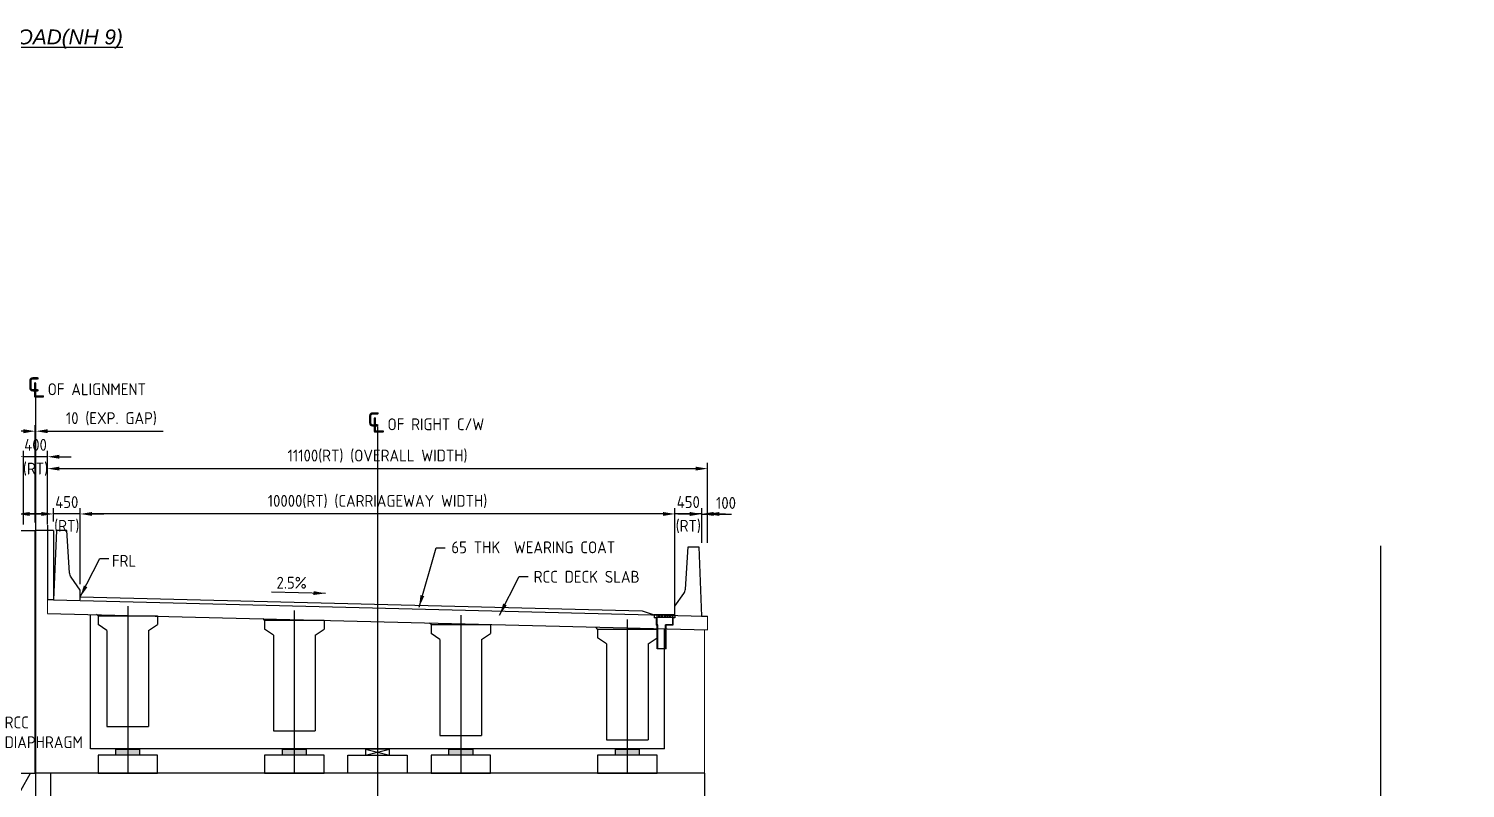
# Model space of a CAD drawing. Header units: millimetres. Extents: x 207528 to 778454, y -364692 to 101323.
# Drawn here: x 529967 to 554123, y -57564 to -44779 of the extents above; entities that cross this region are included whole.
import ezdxf

# ---------------------------------------------------------------- set-up
doc = ezdxf.new("R2010")
doc.units = ezdxf.units.MM
doc.linetypes.add('CENTER', pattern=[2, 1.25, -0.25, 0.25, -0.25])
doc.linetypes.add('DASHED2', pattern=[0.375, 0.25, -0.125])
for name, color, linetype in [('CEN', 181, 'CENTER'), ('Dim', 253, 'Continuous'), ('hatch', 253, 'Continuous'), ('NGL', 7, 'DASHED2'), ('Proposed ROW', 241, 'MNEW'), ('Structure Main', 3, 'Continuous'), ('Structure Outer', 7, 'Continuous')]:
    doc.layers.add(name, color=color, linetype=linetype)
for name, color, linetype, lineweight in [('STRUCTURAL', 7, 'Continuous', 0), ('Structure', 7, 'Continuous', 30), ('Text large', 7, 'Continuous', 40), ('Text small', 1, 'Continuous', 20)]:
    doc.layers.add(name, color=color, linetype=linetype, lineweight=lineweight)
doc.styles.add('isocp 100', font='isocp.shx', dxfattribs={"height": 200})
doc.styles.get("Standard").update_dxf_attribs({"font": 'arial.ttf'})
doc.linetypes.add('MNEW', pattern='A,26.152623,-1.048632,["PROW",Standard,S=1.75,R=0,X=0,Y=-0.975095],-7.693777,26.152623', length=61.047655)
doc.dimstyles.new('NH30A_100', dxfattribs={"dimscale": 100, "dimtxt": 2, "dimasz": 2, "dimexe": 1, "dimexo": 1, "dimgap": 1, "dimtad": 1, "dimdec": 0, "dimdsep": 46, "dimtxsty": 'isocp 100', "dimcen": 0.5, "dimclrd": 47, "dimclre": 47, "dimclrt": 1, "dimadec": 0, "dimazin": 0, "dimtfac": 1, "dimtdec": 0, "dimtmove": 0, "dimatfit": 3, "dimfxl": 1, "dimtolj": 1, "dimtzin": 0, "dimarcsym": 0})

# ---------------------------------------------------------------- blocks, each defined once
blk = doc.blocks.new('*D826')
at = {"layer": 'Defpoints', "color": 0, "transparency": 16777216}
for p in [(529782, -52946), (529782, -53173), (529333, -54204)]:
    blk.add_point(p, dxfattribs=at)
at = {"layer": 'Text large', "color": 47, "lineweight": -2, "transparency": 16777216}
for p, q in [((529333, -54104), (529333, -52846)), ((529782, -53073), (529782, -52846)), ((529133, -52946), (528933, -52946)), ((529333, -52946), (529782, -52946)), ((529982, -52946), (530182, -52946))]:
    blk.add_line(p, q, dxfattribs=at)
at = {"layer": 'Text large', "color": 47, "transparency": 16777216}
for points in [[(529133, -52913), (529133, -52979), (529333, -52946)], [(529982, -52913), (529982, -52979), (529782, -52946)]]:
    blk.add_solid(points, dxfattribs=at)
at = {"layer": 'Text large', "color": 1, "transparency": 16777216, "char_height": 200, "attachment_point": 5, "style": 'isocp 100'}
for s, insert in [('\\A1;450', (529557, -52746)), ('\\A1;(RT)', (529557, -53156))]:
    blk.add_mtext(s, dxfattribs=dict(at, insert=insert))
blk = doc.blocks.new('*D842')
at = {"layer": 'Defpoints', "color": 0, "transparency": 16777216}
for p in [(529882, -51983), (529882, -53224), (530282, -53224)]:
    blk.add_point(p, dxfattribs=at)
at = {"layer": 'Text large', "color": 47, "lineweight": -2, "transparency": 16777216}
for p, q in [((529882, -53124), (529882, -51883)), ((530282, -53124), (530282, -51883)), ((529682, -51983), (529482, -51983)), ((530282, -51983), (529882, -51983)), ((530482, -51983), (530682, -51983))]:
    blk.add_line(p, q, dxfattribs=at)
at = {"layer": 'Text large', "color": 47, "transparency": 16777216}
for points in [[(529682, -51950), (529682, -52016), (529882, -51983)], [(530482, -51950), (530482, -52016), (530282, -51983)]]:
    blk.add_solid(points, dxfattribs=at)
at = {"layer": 'Text large', "color": 1, "transparency": 16777216, "char_height": 200, "attachment_point": 5, "style": 'isocp 100'}
for s, insert in [('\\A1;400', (530082, -51783)), ('\\A1;(RT)', (530082, -52193))]:
    blk.add_mtext(s, dxfattribs=dict(at, insert=insert))
blk = doc.blocks.new('*D843')
at = {"layer": 'Defpoints', "color": 0, "transparency": 16777216}
for p in [(530087, -51553), (530077, -53189), (530087, -53189)]:
    blk.add_point(p, dxfattribs=at)
at = {"layer": 'Text small', "color": 47, "lineweight": -2, "transparency": 16777216}
for p, q in [((529877, -51553), (529677, -51553)), ((530077, -53089), (530077, -51453)), ((530077, -51553), (530087, -51553)), ((530087, -53089), (530087, -51453)), ((530287, -51553), (532227, -51553))]:
    blk.add_line(p, q, dxfattribs=at)
at = {"layer": 'Text small', "color": 47, "transparency": 16777216}
for points in [[(529877, -51520), (529877, -51587), (530077, -51553)], [(530287, -51520), (530287, -51587), (530087, -51553)]]:
    blk.add_solid(points, dxfattribs=at)
at = {"layer": 'Text small', "color": 1, "transparency": 16777216, "insert": (531357, -51343), "char_height": 200, "width": 159266.94, "attachment_point": 5, "style": 'isocp 100'}
blk.add_mtext('\\A1;10 (EXP. GAP)', dxfattribs=at)
blk = doc.blocks.new('*D844')
at = {"layer": 'Defpoints', "color": 0, "transparency": 16777216}
for p in [(541382, -52183), (530282, -53189), (541382, -53533)]:
    blk.add_point(p, dxfattribs=at)
at = {"layer": 'Text small', "color": 47, "lineweight": -2, "transparency": 16777216}
for p, q in [((530282, -53089), (530282, -52083)), ((541382, -53433), (541382, -52083)), ((530482, -52183), (541182, -52183))]:
    blk.add_line(p, q, dxfattribs=at)
at = {"layer": 'Text small', "color": 47, "transparency": 16777216}
for points in [[(530482, -52150), (530482, -52216), (530282, -52183)], [(541182, -52150), (541182, -52216), (541382, -52183)]]:
    blk.add_solid(points, dxfattribs=at)
at = {"layer": 'Text small', "color": 1, "transparency": 16777216, "insert": (535832, -51973), "char_height": 200, "attachment_point": 5, "style": 'isocp 100'}
blk.add_mtext('\\A1;11100(RT) (OVERALL WIDTH)', dxfattribs=at)
blk = doc.blocks.new('*D845')
at = {"layer": 'Defpoints', "color": 0, "transparency": 16777216}
for p in [(530832, -52946), (530832, -54229), (540833, -54623)]:
    blk.add_point(p, dxfattribs=at)
at = {"layer": 'Text small', "color": 47, "lineweight": -2, "transparency": 16777216}
for p, q in [((530832, -54129), (530832, -52846)), ((540833, -54523), (540833, -52846)), ((540633, -52946), (531032, -52946))]:
    blk.add_line(p, q, dxfattribs=at)
at = {"layer": 'Text small', "color": 47, "transparency": 16777216}
for points in [[(531032, -52913), (531032, -52979), (530832, -52946)], [(540633, -52913), (540633, -52979), (540833, -52946)]]:
    blk.add_solid(points, dxfattribs=at)
at = {"layer": 'Text small', "color": 1, "transparency": 16777216, "insert": (535832, -52736), "char_height": 200, "attachment_point": 5, "style": 'isocp 100'}
blk.add_mtext('\\A1;10000(RT) (CARRIAGEWAY WIDTH)', dxfattribs=at)
blk = doc.blocks.new('HFHGHFGH')
at = {"color": 1}
for p, q in [((151681, 917410), (152030, 917410)), ((151681, 917396), (151681, 917359)), ((151681, 917396), (151715, 917396)), ((151681, 917359), (151715, 917359)), ((151715, 917410), (151715, 917396)), ((151715, 917359), (151715, 917234)), ((151715, 917234), (151829, 917234)), ((151723, 917410), (151723, 917242)), ((151723, 917367), (151987, 917367)), ((151723, 917242), (151810, 917242)), ((151754, 917410), (151754, 917376)), ((151754, 917376), (151770, 917376)), ((151770, 917410), (151770, 917376)), ((151801, 917410), (151801, 917376)), ((151801, 917376), (151817, 917376)), ((151810, 917242), (151837, 917242)), ((151817, 917410), (151817, 917376)), ((151829, 916840), (151829, 917234)), ((151837, 916840), (151837, 917242)), ((151847, 917410), (151847, 917376)), ((151847, 917376), (151863, 917376)), ((151863, 917410), (151863, 917376)), ((151894, 917410), (151894, 917376)), ((151894, 917376), (151910, 917376)), ((151910, 917410), (151910, 917376)), ((151941, 917410), (151941, 917376)), ((151941, 917376), (151957, 917376)), ((151957, 917410), (151957, 917376)), ((151970, 916840), (151970, 917242)), ((151970, 917242), (151987, 917242)), ((151978, 917234), (151995, 917234)), ((151978, 916840), (151978, 917234)), ((151987, 917410), (151987, 917242)), ((151995, 917359), (151995, 917234)), ((151995, 917359), (152030, 917359)), ((152030, 917410), (152030, 917359)), ((151829, 916840), (151978, 916840))]:
    blk.add_line(p, q, dxfattribs=at)
blk = doc.blocks.new('GRD')
at = {"layer": 'Structure'}
for p, q in [((112852, 216703), (111852, 216703)), ((111852, 216703), (111852, 216553)), ((112852, 216703), (112878, 216729)), ((112852, 216703), (112852, 216553)), ((112002, 216453), (111852, 216553)), ((112002, 216453), (112002, 214838)), ((112702, 216453), (112852, 216553)), ((112702, 216453), (112702, 214838)), ((112702, 214838), (112002, 214838))]:
    blk.add_line(p, q, dxfattribs=at)
blk = doc.blocks.new('*D839')
at = {"layer": 'Defpoints', "color": 0, "transparency": 16777216}
for p in [(530382, -52946), (530382, -53173), (530832, -54204)]:
    blk.add_point(p, dxfattribs=at)
at = {"layer": 'Text large', "color": 47, "lineweight": -2, "transparency": 16777216}
for p, q in [((530382, -53073), (530382, -52846)), ((530832, -54104), (530832, -52846)), ((530182, -52946), (529982, -52946)), ((530832, -52946), (530382, -52946)), ((531032, -52946), (531232, -52946))]:
    blk.add_line(p, q, dxfattribs=at)
at = {"layer": 'Text large', "color": 47, "transparency": 16777216}
for points in [[(530182, -52913), (530182, -52979), (530382, -52946)], [(531032, -52913), (531032, -52979), (530832, -52946)]]:
    blk.add_solid(points, dxfattribs=at)
at = {"layer": 'Text large', "color": 1, "transparency": 16777216, "char_height": 200, "attachment_point": 5, "style": 'isocp 100'}
for s, insert in [('\\A1;450', (530607, -52746)), ('\\A1;(RT)', (530607, -53156))]:
    blk.add_mtext(s, dxfattribs=dict(at, insert=insert))
blk = doc.blocks.new('*D840')
at = {"layer": 'Defpoints', "color": 0, "transparency": 16777216}
for p in [(540833, -52946), (541283, -53533), (540833, -53684)]:
    blk.add_point(p, dxfattribs=at)
at = {"layer": 'Text large', "color": 47, "lineweight": -2, "transparency": 16777216}
for p, q in [((540833, -53584), (540833, -52846)), ((541283, -53433), (541283, -52846)), ((540633, -52946), (540433, -52946)), ((541283, -52946), (540833, -52946)), ((541483, -52946), (541683, -52946))]:
    blk.add_line(p, q, dxfattribs=at)
at = {"layer": 'Text large', "color": 47, "transparency": 16777216}
for points in [[(540633, -52913), (540633, -52979), (540833, -52946)], [(541483, -52913), (541483, -52979), (541283, -52946)]]:
    blk.add_solid(points, dxfattribs=at)
at = {"layer": 'Text large', "color": 1, "transparency": 16777216, "char_height": 200, "attachment_point": 5, "style": 'isocp 100'}
for s, insert in [('\\A1;450', (541058, -52746)), ('\\A1;(RT)', (541058, -53156))]:
    blk.add_mtext(s, dxfattribs=dict(at, insert=insert))
blk = doc.blocks.new('*D841')
at = {"layer": 'Defpoints', "color": 0, "transparency": 16777216}
for p in [(541382, -52947), (541283, -53501), (541382, -53501)]:
    blk.add_point(p, dxfattribs=at)
at = {"layer": 'Text large', "color": 47, "lineweight": -2, "transparency": 16777216}
for p, q in [((541283, -53401), (541283, -52847)), ((541382, -53401), (541382, -52847)), ((541083, -52947), (540883, -52947)), ((541283, -52947), (541382, -52947)), ((541582, -52947), (541782, -52947))]:
    blk.add_line(p, q, dxfattribs=at)
at = {"layer": 'Text large', "color": 47, "transparency": 16777216}
for points in [[(541083, -52913), (541083, -52980), (541283, -52947)], [(541582, -52913), (541582, -52980), (541382, -52947)]]:
    blk.add_solid(points, dxfattribs=at)
at = {"layer": 'Text large', "color": 1, "transparency": 16777216, "insert": (541406, -52761), "char_height": 200, "attachment_point": 5, "style": 'isocp 100'}
blk.add_mtext('\\A1;     100', dxfattribs=at)

msp = doc.modelspace()

# ---------------------------------------------------------------- hatches: boundary and pattern name
at = {"layer": 'hatch'}
for points in [[(531432.4, -56906), (531832.4, -56906), (531832.4, -57006), (531432.4, -57006)], [(534232.4, -56906), (534632.4, -56906), (534632.4, -57006), (534232.4, -57006)], [(537032.4, -56906), (537432.4, -56906), (537432.4, -57006), (537032.4, -57006)], [(539832.4, -56906), (540232.4, -56906), (540232.4, -57006), (539832.4, -57006)]]:
    msp.add_hatch(color=256, dxfattribs=at).paths.add_polyline_path(points)
at = {"layer": 'hatch', "true_color": 0x636466}
h = msp.add_hatch(dxfattribs=at)
h.set_pattern_fill('HONEY', color=251, scale=3500)
h.set_pattern_definition([(0, (416480.02, -271361.47), (656.25, 378.8861), [437.5, -875]), (120, (416480.02, -271361.47), (-656.25, 378.8861), [437.5, -875]), (60, (416480.02, -271361.47), (1e-13, 757.7722), [-875, 437.5])])
h.paths.add_polyline_path([(530082.4, -57311), (529832.4, -57311), (529832.4, -58011), (526332.4, -58711), (526332.4, -63511), (530082.4, -63511)])
h.paths.add_polyline_path([(533832.4, -58711), (530332.4, -58011), (530332.4, -57311), (530082.4, -57311), (530082.4, -63511), (533832.4, -63511)])

# ---------------------------------------------------------------- linework, layer by layer
for p, q in [((531007.4, -56899.4), (531007.4, -54637.9)), ((540657.4, -56899.4), (540657.4, -54879.1))]:
    msp.add_line(p, q)
msp.add_lwpolyline([(540657.4, -56899.4), (531007.4, -56899.4)])
at = {"layer": 'CEN', "color": 1, "linetype": 'CENTER', "ltscale": 5}
for p, q in [((530082.4, -50901.1), (530082.4, -69892.9)), ((535832.4, -51477.5), (535832.4, -69892.9))]:
    msp.add_line(p, q, dxfattribs=at)
at = {"layer": 'CEN', "linetype": 'CENTER', "ltscale": 5}
for p, q in [((531632.4, -54498.4), (531632.4, -57311)), ((534432.4, -54573.4), (534432.4, -57311)), ((537232.4, -54648.4), (537232.4, -57311)), ((540032.4, -54723.4), (540032.4, -57311))]:
    msp.add_line(p, q, dxfattribs=at)
at = {"layer": 'Dim'}
msp.add_line((530282.4, -53136.2), (530282.4, -54392.2), dxfattribs=at)
at = {"layer": 'Proposed ROW', "lineweight": -3, "ltscale": 3, "flags": 128}
msp.add_lwpolyline([(552705.9, -65327.2), (552705.9, -53484.5)], dxfattribs=at)
at = {"layer": 'STRUCTURAL'}
for p, q in [((530282.4, -54392.2), (530282.4, -54621)), ((541382.4, -54665.9), (541382.4, -54896)), ((541332.4, -54894.7), (541332.4, -63811))]:
    msp.add_line(p, q, dxfattribs=at)
at = {"layer": 'Structure'}
for p, q in [((530832.3, -54338.4), (540283.4, -54574.7)), ((530382.4, -54392.2), (541332.4, -54665.9)), ((530282.4, -54619.7), (541382.4, -54896)), ((535632.4, -56906), (536032.4, -57006)), ((535632.4, -57006), (536032.4, -56906)), ((541332.4, -57311), (530332.4, -57311))]:
    msp.add_line(p, q, dxfattribs=at)
for points in [[(530832.4, -54392.2), (530832.4, -54227.2), (530681.4, -54011.4, -0.1368849), (530654.6, -53935.4), (530607.4, -53227.2), (530432.4, -53227.2), (530382.4, -54392.2), (530282.4, -54392.2)], [(540832.8, -54665.9), (540832.8, -54500.9), (540983.8, -54285.2, 0.1368849), (541010.6, -54209.2), (541057.8, -53500.9), (541232.8, -53500.9), (541282.8, -54665.9), (541382.8, -54665.9)]]:
    msp.add_lwpolyline(points, format="xyb", dxfattribs=at)
for points in [[(531132.4, -57311), (532132.4, -57311), (532132.4, -57006), (531132.4, -57006)], [(531432.4, -56906), (531832.4, -56906), (531832.4, -57006), (531432.4, -57006)], [(533932.4, -57311), (534932.4, -57311), (534932.4, -57006), (533932.4, -57006)], [(534232.4, -56906), (534632.4, -56906), (534632.4, -57006), (534232.4, -57006)], [(536332.4, -57311), (535332.4, -57311), (535332.4, -57006), (536332.4, -57006)], [(536032.4, -56906), (535632.4, -56906), (535632.4, -57006), (536032.4, -57006)], [(536732.4, -57311), (537732.4, -57311), (537732.4, -57006), (536732.4, -57006)], [(537032.4, -56906), (537432.4, -56906), (537432.4, -57006), (537032.4, -57006)], [(539532.4, -57311), (540532.4, -57311), (540532.4, -57006), (539532.4, -57006)], [(539832.4, -56906), (540232.4, -56906), (540232.4, -57006), (539832.4, -57006)]]:
    msp.add_lwpolyline(points, close=True, dxfattribs=at)
at = {"layer": 'Structure Main'}
for p, q in [((529782.4, -53223.7), (530077.4, -53223.7)), ((530077.4, -57311), (530077.4, -53223.7)), ((530382.4, -53223.7), (530087.4, -53223.7)), ((530087.4, -57311), (530087.4, -53223.7)), ((530382.4, -53223.7), (530382.4, -54392.2)), ((529832.4, -57311), (530077.4, -57311)), ((530332.4, -57311), (530087.4, -57311)), ((541332.4, -57311), (530332.4, -57311)), ((530332.4, -57311), (530332.4, -58011)), ((541332.4, -57311), (541332.4, -58011))]:
    msp.add_line(p, q, dxfattribs=at)
at = {"layer": 'Structure Outer'}
msp.add_line((540283.4, -54574.7), (540483.4, -54644.7), dxfattribs=at)

# ---------------------------------------------------------------- block references
at = {"layer": 'Dim', "xscale": -1}
for name, p in [('GRD', (643984.8, -271361.5)), ('GRD', (646784.8, -271436.5)), ('GRD', (649584.8, -271511.5)), ('HFHGHFGH', (692513.4, -972054.4)), ('GRD', (652384.8, -271586.5))]:
    msp.add_blockref(name, p, dxfattribs=at)

# ---------------------------------------------------------------- texts
at = {"layer": 'NGL', "color": 7, "insert": (523924.4, -44954.7), "char_height": 250, "width": 47718.433, "attachment_point": 5}
msp.add_mtext('{\\fArial|b0|i1|c0|p34;\\LTYPE - Q  : TYPICAL CROSS SECTION: OVERPASS APPROACH WITH SERVICE ROAD(NH 9)}', dxfattribs=at)
at = {"layer": 'Text small', "char_height": 200, "style": 'isocp 100'}
for s, insert, width, attachment_point in [('{\\H2x;\\C1;℄\\H0.5x; }OF ALIGNMENT', (529942.7, -50547.1), 5400.783, 1), ('{\\H2x;\\C1;℄\\H0.5x; }OF RIGHT C/W', (537626.8, -51136.8), 5400.783, 3), ('65 THK  WEARING COAT', (539829.1, -53408), 3117.532, 3), ('FRL ', (531772.6, -53636.1), 2336.362, 3), ('2.5%', (534133.8, -54004), 2336.362, 1), ('RCC DECK SLAB', (540240.2, -53903.4), 2336.362, 3), ('\\pxql;RCC\\PDIAPHRAGM', (529562.1, -56354.4), 2336.362, 1)]:
    msp.add_mtext(s, dxfattribs=dict(at, insert=insert, width=width, attachment_point=attachment_point))

# ---------------------------------------------------------------- dimensions: what is measured, and where the dimension line sits
at = {"layer": 'Text large'}
for base, p1, p2, text, picture, middle in [((529882.4, -51983.2), (530282.4, -53223.7), (529882.4, -53223.7), '400\\X(RT)', '*D842', (530082.4, -51983.2)), ((529782.4, -52946.1), (529332.5, -54204), (529782.4, -53173.4), '450\\X(RT)', '*D826', (529557.5, -52946.1))]:
    dim = msp.add_linear_dim(base=base, p1=p1, p2=p2, text=text, dimstyle='NH30A_100', dxfattribs=at)
    dim.commit()
    dim.dimension.update_dxf_attribs({"geometry": picture, "text_midpoint": middle, "dimtype": 160})
for base, p1, p2, picture, middle in [((530382.4, -52946.1), (530832.3, -54204), (530382.4, -53173.4), '*D839', (530607.3, -52946.1)), ((540832.5, -52946.1), (541282.5, -53533.1), (540832.5, -53684.4), '*D840', (541057.5, -52946.1))]:
    dim = msp.add_linear_dim(base=base, p1=p1, p2=p2, angle=180, text='450\\X(RT)', dimstyle='NH30A_100', dxfattribs=at)
    dim.commit()
    dim.dimension.update_dxf_attribs({"geometry": picture, "text_midpoint": middle, "dimtype": 160})
dim = msp.add_linear_dim(base=(541382.4, -52946.5), p1=(541282.5, -53501), p2=(541382.4, -53501), angle=0, text='     <>', dimstyle='NH30A_100', override={"dimtmove": 2}, dxfattribs=at)
dim.commit()
dim.dimension.update_dxf_attribs({"geometry": '*D841', "text_midpoint": (541405.8, -52760.9), "dimtype": 161})
at = {"layer": 'Text small'}
dim = msp.add_linear_dim(base=(530087.4, -51553.5), p1=(530077.4, -53189.4), p2=(530087.4, -53189.4), text='<> (EXP. GAP)', dimstyle='NH30A_100', dxfattribs=at)
dim.commit()
dim.dimension.update_dxf_attribs({"geometry": '*D843', "text_midpoint": (531357.4, -51343.5)})
for base, p1, p2, text, picture, middle in [((541382.4, -52183.2), (530282.4, -53189.4), (541382.4, -53533.1), '<>(RT) (OVERALL WIDTH)', '*D844', (535832.4, -51973.2)), ((530832.3, -52946.1), (540832.5, -54622.8), (530832.3, -54229.2), '<>(RT) (CARRIAGEWAY WIDTH)', '*D845', (535832.4, -52736.1))]:
    dim = msp.add_linear_dim(base=base, p1=p1, p2=p2, angle=180, text=text, dimstyle='NH30A_100', dxfattribs=at)
    dim.commit()
    dim.dimension.update_dxf_attribs({"geometry": picture, "text_midpoint": middle})

# ---------------------------------------------------------------- leaders
at = {"layer": 'Dim'}
for points in [[(536530.6, -54512.8), (536821.2, -53514.3), (536972, -53514.3)], [(530833.3, -54343.3), (531161.1, -53695.8), (531311.9, -53695.8)], [(537884.8, -54647.6), (538212.6, -54000.1), (538363.4, -54000.1)], [(534955.4, -54282.4), (534050, -54260.8)]]:
    msp.add_leader(points, dimstyle='NH30A_100', dxfattribs=at)

doc.saveas('drawing.dxf')
